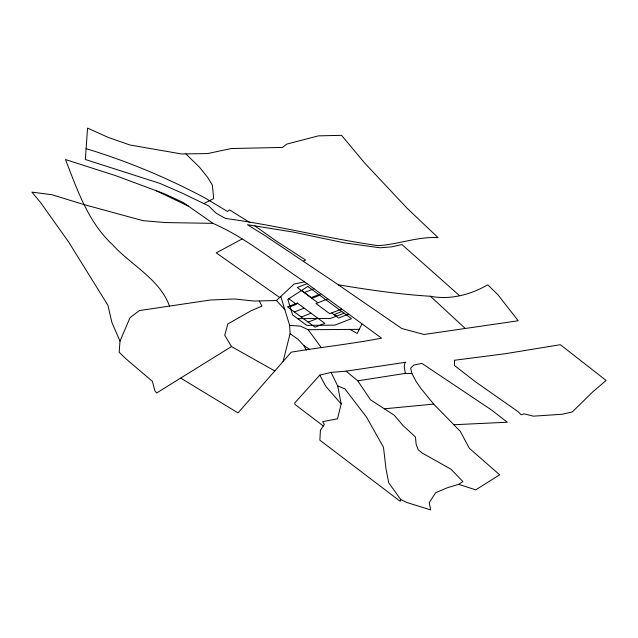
<?xml version="1.0" encoding="UTF-8"?>
<svg xmlns="http://www.w3.org/2000/svg" width="638" height="638" viewBox="0 0 638 638"><rect width="100%" height="100%" fill="white"/><g stroke="black" fill="none" stroke-linecap="round" stroke-linejoin="round"><path stroke-width="0.96" d="M180.666 378.087L238.038 412.906L291.255 352.168C321.265 347.144 351.61 343.922 381.572 338.164L304.557 281.844L294.062 284.062L276.461 300.522L254.482 301.064L234.266 298.983L210.165 300.043L139.427 310.57L129.977 317.756L120 341.178L119.17 352.304L126.196 359.019L152.418 381.388L154.803 390.544L156.597 393.008L231.482 346.562L274.811 370.941M283.081 361.491L290.083 333.69L289.644 325.38L280.8 296.463M337.685 385.878L341.171 403.942L337.486 418.847L322.692 421.638L324.335 424.477L320.42 430.227L319.861 440.156L400.185 501.293L400.744 499.546L388.717 482.791L385.966 468.555L383.486 447.31L366.467 417.005L344.911 388.917L337.685 385.878L331.066 372.401L319.782 375.104L294.668 403.056L295.131 404.572L323.314 425.969M361.858 324.096L357.168 333.499L350.063 329.407M400.744 499.546L406.972 502.537L430.674 509.906L429.199 502.72L435.634 492.727L447.334 487.759L458.658 484.354L462.877 481.578L451.05 469.257L422.388 453.14L418.321 449.926L416.167 444.383L415.434 436.998L403.088 425.642L394.38 415.306L370.511 399.811L357.751 380.822L346.123 371.164L331.066 372.401M303.313 261.293L305.562 259.993L275.927 240.821L254.889 225.9M242.113 238.971L216.234 252.871L279.699 297.491M203.953 203.49L213.706 198.601L212.374 185.14L207.581 177.316L199.853 167.65L185.889 153.894L181.543 153.957L129.905 144.993L108.356 137.457L87.558 128.094L85.332 159.484L159.739 183.337L181.862 192.979L208.53 205.835L216.346 213.371L225.557 218.451C276.788 225.318 326.935 238.349 378.079 245.638C398.319 244.506 417.523 236.443 438.067 237.639L407.004 208.155L364.585 162.929L341.569 135.344L318.434 135.854L286.909 144.06L282.482 147.418L231.243 148.542L207.533 153.583L185.889 153.894M307.061 283.687L297.244 287.515L317.923 302.763M304.135 292.595L313.952 288.767M311.025 297.683L320.842 293.855M290.099 306.822L296.423 304.35L288.799 298.736M319.75 295.258L312.134 298.225L301.583 290.45M294.357 311.95L304.174 308.122M327.741 298.935L315.954 303.529L329.742 313.689L341.521 309.095M301.248 317.03L311.065 313.202M308.138 322.118L317.963 318.282M341.809 311.519L334.192 314.494L336.449 316.161M344.073 313.186L330.675 318.41L297.659 318.665M348.42 314.183L338.603 318.011L331.704 312.923M357.751 380.822L405.377 373.382L411.941 373.541L416.072 381.404L420.881 388.438L433.704 404.101L460.285 431.336L469.416 448.394L499.666 474.8L475.781 489.84L458.658 484.354M346.123 371.164L405.752 362.264L404.939 362.799L404.221 366.523L405.377 373.382M459.575 295.705L401.956 244.553L391.596 246.85L380.049 247.791L344.48 242.879L293.241 232.08L247.464 224.704L264.953 235.605L332.558 280.872L401.781 328.514L424.023 334.487L518.223 320.77L497.704 294.509L487.743 284.835C470.509 294.772 450.245 300.099 430.395 296.255C399.46 294.413 368.86 289.811 338.323 284.835M384.363 408.806L433.704 404.101M453.722 424.741L507.362 422.228L491.332 409.859L421.893 363.397L413.807 365.08L410.633 368.182L411.941 373.541M289.644 325.38L300.554 326.13L308.17 329.726L359.242 329.336M304.557 281.844C274.364 261.931 246.356 237.918 212.98 223.364L165.306 222.558L143.04 220.676L83.626 204.487L51.933 194.734L31.9 192.11L40.409 202.31L68.713 242.105L107.918 305.299L111.865 322.365L120 341.178M86.098 148.678L87.821 149.172A309.406 140.95 25.3 0 1 155.361 174.062A309.988 141.213 25.3 0 1 204.774 197.836L227.439 211.449L229.528 209.87L249.881 222.55M156.222 190.738L188.521 206.202M290.083 333.69L298.034 339.28L303.712 345.421L309.263 349.13M212.98 223.364L183.218 202.485L164.652 193.88L115.486 175.586L65.467 159.54C77.413 189.957 87.932 221.888 112.591 244.721C131.205 265.36 159.835 279.029 169.636 306.439M430.395 296.255L465.413 328.618M276.461 300.522L284.851 309.693M341.171 403.942L325.97 386.588L319.782 375.104M308.17 329.726L321.137 347.447M231.482 346.562L224.728 335.245L227.838 323.952L251.125 310.738L261.979 306.081L259.275 301.04M303.712 345.421L306.336 350.11M454.575 360.255L454.4 365.454L475.629 381.915L518.088 411.662L521.031 414.716L524.165 413.871L533.376 416.167L562.261 414.253L572.254 411.973L592.861 391.78L606.1 380.447L560.363 344.703L505.95 353.611L454.575 360.255M307.787 286.438L287.818 299.366L292.579 314.925L306.742 325.364L334.846 325.149L351.49 318.657L307.787 286.438M297.284 303.042L287.459 306.87L315.036 327.198L324.854 323.37L297.284 303.042"/></g></svg>
